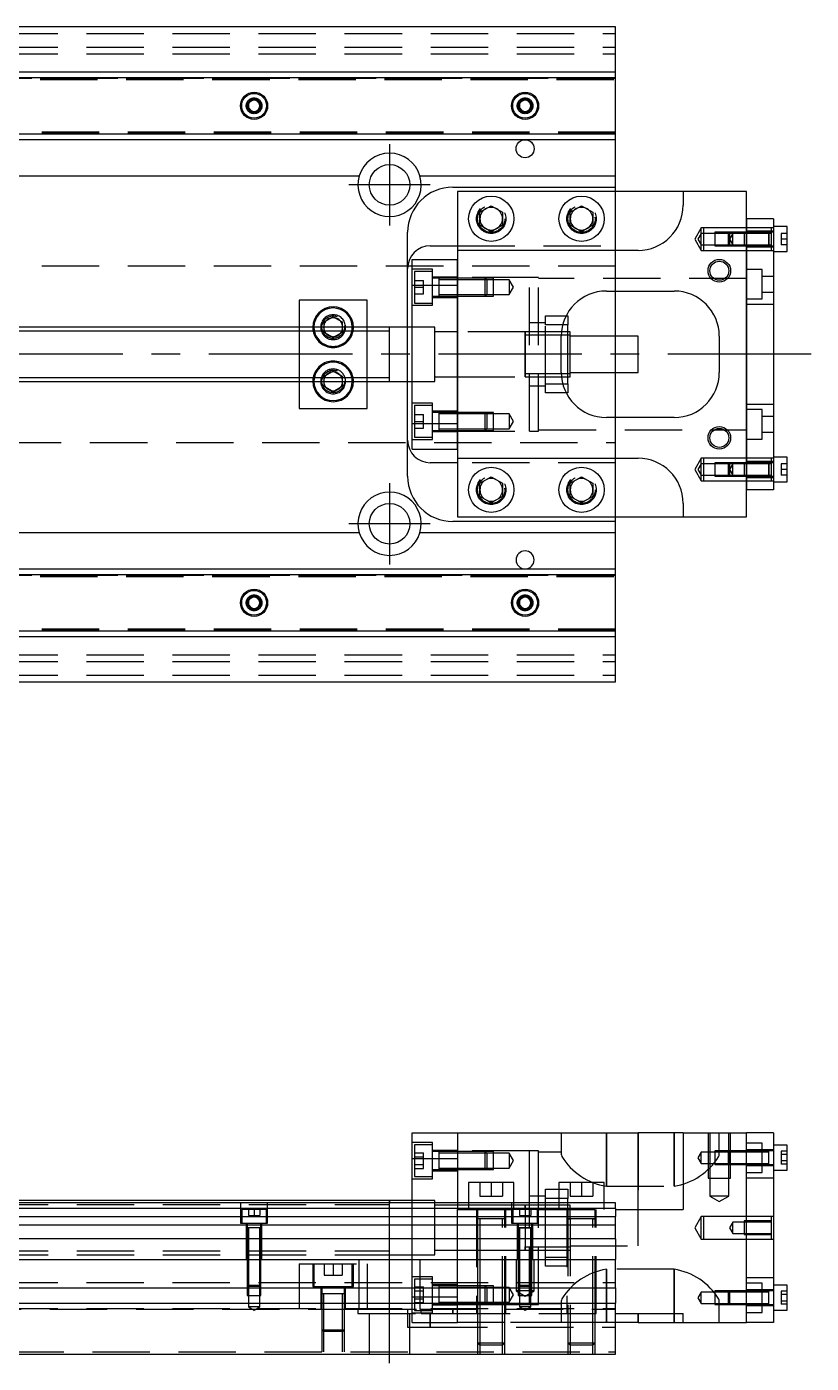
# Model space of a CAD drawing. Extents: x -10 to 656, y -262 to 77.
# Drawn here: x 329.7 to 503.4, y -223.3 to 72.5 of the extents above; entities that cross this region are included whole.
import ezdxf

# ---------------------------------------------------------------- set-up
doc = ezdxf.new("R2010")
doc.units = 0
doc.linetypes.add('CENTER', pattern=[50.8, 31.75, -6.35, 6.35, -6.35])
doc.linetypes.add('DASHED', pattern=[19.05, 12.7, -6.35])
doc.layers.get('0').update_dxf_attribs({"linetype": 'CONTINUOUS'})
doc.layers.add('CENTER', color=1, linetype='CENTER')

msp = doc.modelspace()

# ---------------------------------------------------------------- linework, layer by layer
at = {"color": 3, "linetype": 'DASHED'}
for p, q in [((0, 71), (460, 71)), ((0, 68), (460, 68)), ((0, 66.5), (460, 66.5)), ((275.5, 61.1), (460, 61.1)), ((275.5, 60.8), (460, 60.8)), ((280, 61.1147), (460, 61.1147)), ((381.477374, 55.25955), (381.5, 55)), ((441.477374, 55.25955), (441.5, 55)), ((460, 49.2), (275.5, 49.2)), ((460, 48.9), (275.5, 48.9)), ((460, 48.8853), (280, 48.8853)), ((460, 24), (460, 36)), ((429.5, 30), (429.520026, 30.346056)), ((455.477798, 30.364306), (455.5, 30)), ((479, 28), (477.556624, 25.5)), ((479, 26.75), (478.278312, 25.5)), ((479, 26.75), (479, 28)), ((479.5, 28), (479, 28)), ((479, 24.25), (479, 26.75)), ((482, 26.75), (479, 26.75)), ((479.5, 28), (479.5, 23)), ((489, 28), (479.5, 28)), ((482, 26.999994), (482, 24.000006)), ((485.25, 26.999994), (482, 26.999994)), ((485, 26.75), (482, 26.75)), ((485.25, 27), (485, 26.75)), ((485, 24.25), (485, 26.75)), ((489, 26.75), (485, 26.75)), ((485.25, 27), (485.25, 24)), ((489, 27), (485.25, 27)), ((489, 26.999994), (485.25, 26.999994)), ((486, 26.75), (485.278312, 25.5)), ((486, 24.25), (486, 26.75)), ((488.5, 26.999994), (488.5, 26.75)), ((488.5, 26.75), (488.5, 24.25)), ((494.5, 28), (489, 28)), ((495, 27.25), (489, 27.25)), ((494, 27), (489, 27)), ((494, 26.75), (489, 26.75)), ((494, 27), (493.995, 27)), ((494, 23.999994), (494, 27.000006)), ((494, 23.999994), (494, 27.000006)), ((494, 26.75), (494, 27.000006)), ((494, 26.875392), (494, 27)), ((494.005, 27), (494, 27)), ((495, 27), (494, 27)), ((494, 27), (494, 26.875392)), ((494, 24.124608), (494, 26.875392)), ((494, 26.875392), (494, 25.498804)), ((494, 24.25), (494, 26.75)), ((494.5, 26.75), (494, 26.75)), ((494.5, 28), (494.5, 27)), ((495, 28), (494.5, 28)), ((494.5, 27), (494.5, 24)), ((496.7, 26.75), (496.7, 25.5)), ((498, 26.75), (496.7, 26.75)), ((425, 24), (460, 24)), ((460, 23), (460, 24)), ((477.556624, 25.5), (479, 23)), ((478.278312, 25.5), (479, 24.25)), ((479, 23), (479, 24.25)), ((479, 24.25), (482, 24.25)), ((482, 24.25), (485, 24.25)), ((482, 24.000006), (485.25, 24.000006)), ((485, 24.25), (489, 24.25)), ((485, 24.25), (485.25, 24)), ((485.25, 24.000006), (489, 24.000006)), ((485.25, 24), (489, 24)), ((485.278312, 25.5), (486, 24.25)), ((488.5, 24.25), (488.5, 24.000006)), ((489, 24.25), (494, 24.25)), ((489, 24), (494, 24)), ((489, 23.75), (495, 23.75)), ((493.995, 24), (494, 24)), ((494, 25.498804), (494, 24.124608)), ((494, 23.999994), (494, 24.25)), ((494, 24.25), (494.5, 24.25)), ((494, 24), (494, 24.124608)), ((494, 24.124608), (494, 24)), ((494, 24), (494.005, 24)), ((494, 24), (495, 24)), ((494.5, 24), (494.5, 23)), ((496.7, 25.5), (496.7, 24.25)), ((498, 25.5), (496.7, 25.5)), ((498, 24.25), (496.7, 24.25)), ((425, 15.32971), (425, 21)), ((460, 14), (460, 23)), ((479, 23), (479.5, 23)), ((479.5, 23), (489, 23)), ((489, 23), (494.5, 23)), ((494.5, 23), (495, 23)), ((460, 19.5), (76.969694, 19.5)), ((419.5, 18.849242), (415, 18.849242)), ((415.5, 18.349242), (415.5, 11.349242)), ((419.5, 18.349242), (415.5, 18.349242)), ((419.5, 10.849242), (419.5, 18.849242)), ((492.5, 18.75), (489, 18.75)), ((492.5, 12.25), (492.5, 18.75)), ((415.5, 16.349242), (417.5, 16.349242)), ((415.5, 14.849242), (417.5, 14.849242)), ((417.5, 14.849242), (417.5, 16.349242)), ((417.5, 13.349242), (417.5, 14.849242)), ((425, 17.099242), (419.5, 17.099242)), ((420.9, 16.849242), (419.5, 16.849242)), ((420.9, 16.849242), (420.895, 16.849242)), ((420.9, 16.849248), (420.9, 12.849238)), ((420.9, 16.849248), (420.9, 12.849238)), ((420.9, 16.849242), (420.9, 16.63278)), ((420.905, 16.849242), (420.9, 16.849242)), ((425, 16.849242), (420.9, 16.849242)), ((420.9, 16.63278), (420.9, 13.065704)), ((425, 16.499242), (420.9, 16.499242)), ((441, 17), (425, 17)), ((431.15, 16.849242), (425, 16.849242)), ((431.150006, 16.849238), (425, 16.849238)), ((431.5, 16.499242), (425, 16.499242)), ((431.15, 12.849242), (431.15, 16.849242)), ((431.5, 16.499242), (431.15, 16.849242)), ((433, 16.849238), (431.150006, 16.849238)), ((431.5, 16.499242), (431.5, 13.199242)), ((433, 16.499242), (431.5, 16.499242)), ((433, 12.849248), (433, 16.849238)), ((436.5, 16.499242), (433, 16.499242)), ((436.5, 16.499242), (436.5, 13.199242)), ((437.452628, 14.849242), (436.5, 16.499242)), ((436.5, 13.199242), (437.452628, 14.849242)), ((441, -17), (441, 17)), ((443, 17), (441, 17)), ((443, -17), (443, 17)), ((489, 16.75), (443, 16.75)), ((495, 17.25), (492.5, 17.25)), ((415.5, 13.349242), (417.5, 13.349242)), ((419.5, 12.849242), (420.9, 12.849242)), ((419.5, 12.599242), (425, 12.599242)), ((420.895, 12.849242), (420.9, 12.849242)), ((420.9, 13.199242), (425, 13.199242)), ((420.9, 13.065704), (420.9, 12.849242)), ((420.9, 12.849242), (420.905, 12.849242)), ((420.9, 12.849242), (425, 12.849242)), ((425, 13.199242), (431.5, 13.199242)), ((425, 12.849248), (431.150006, 12.849248)), ((425, 12.849242), (431.15, 12.849242)), ((431.15, 12.849242), (431.5, 13.199242)), ((431.150006, 12.849248), (433, 12.849248)), ((431.5, 13.199242), (433, 13.199242)), ((433, 13.199242), (436.5, 13.199242)), ((489, 12.25), (492.5, 12.25)), ((492.5, 13.75), (495, 13.75)), ((415, 10.849242), (419.5, 10.849242)), ((415.5, 11.349242), (419.5, 11.349242)), ((495, 11), (489, 11)), ((390, 6), (390, 5.125)), ((395.5, 5.125), (395.5, 6)), ((399.5, 6), (399.5, 5.125)), ((399.983582, 6.286038), (400, 6)), ((405, 5.125), (405, 6)), ((414, -6), (414, 6)), ((420, 6), (415, 6)), ((420, 0), (420, 6)), ((444.5, 7), (441, 7)), ((444.5, 8.5), (449.069714, 8.5)), ((444.5, 6.5), (444.5, 8.5)), ((448.317542, 6.5), (444.5, 6.5)), ((444.5, -6.5), (444.5, 6.5)), ((390, 5.125), (390, -5.125)), ((395.5, 4.8453), (395.5, 5.125)), ((397.5, 3.690598), (395.5, 4.8453)), ((399.5, 4.8453), (397.5, 3.690598)), ((399.5, 5.125), (399.5, 4.8453)), ((405, -5.125), (405, 5.125)), ((425, 5), (420, 5)), ((440.005, 5), (425, 5)), ((444.5, 5), (439.995, 5)), ((440, -5.000006), (440, 5.000006)), ((440, 4.43509), (440, 5)), ((440, 5), (440, 4.435078)), ((440, 4.435078), (440, -4.435962)), ((444.5, 4.25), (440, 4.25)), ((448.050126, 5), (444.5, 5)), ((448.003126, 4.25), (444.5, 4.25)), ((449.5, 5), (448.050126, 5)), ((460, -4), (460, 4)), ((420, -6), (420, 0)), ((390, -5.125), (390, -6)), ((395, -6), (395.018502, -5.696412)), ((395.5, -4.8453), (397.5, -3.690598)), ((395.5, -5.125), (395.5, -4.8453)), ((395.5, -6), (395.5, -5.125)), ((397.5, -3.690598), (399.5, -4.8453)), ((399.5, -4.8453), (399.5, -5.125)), ((399.5, -5.125), (399.5, -6)), ((405, -6), (405, -5.125)), ((420, -5), (425, -5)), ((425, -5), (440.005, -5)), ((439.995, -5), (444.5, -5)), ((440, -4.25), (444.5, -4.25)), ((440, -4.998998), (440, -4.435962)), ((440, -4.435962), (440, -5)), ((440, -5), (440, -4.998998)), ((444.5, -4.25), (448.003126, -4.25)), ((444.5, -5), (448.050126, -5)), ((448.050126, -5), (449.5, -5)), ((415, -6), (420, -6)), ((441, -7), (444.5, -7)), ((444.5, -6.5), (448.317542, -6.5)), ((444.5, -8.5), (444.5, -6.5)), ((449.069714, -8.5), (444.5, -8.5)), ((419.5, -10.849242), (415, -10.849242)), ((415.5, -11.349242), (415.5, -18.349242)), ((419.5, -11.349242), (415.5, -11.349242)), ((419.5, -18.849242), (419.5, -10.849242)), ((489, -11), (495, -11)), ((415.5, -13.349242), (417.5, -13.349242)), ((417.5, -14.849242), (417.5, -13.349242)), ((425, -12.599242), (419.5, -12.599242)), ((420.9, -12.849242), (419.5, -12.849242)), ((420.9, -12.849242), (420.895, -12.849242)), ((420.9, -12.849238), (420.9, -16.849248)), ((420.9, -12.849242), (420.9, -13.065704)), ((425, -12.849242), (420.9, -12.849242)), ((420.905, -12.849242), (420.9, -12.849242)), ((420.9, -13.065704), (420.9, -16.63278)), ((425, -13.199242), (420.9, -13.199242)), ((431.15, -12.849242), (425, -12.849242)), ((431.150006, -12.849248), (425, -12.849248)), ((431.5, -13.199242), (425, -13.199242)), ((431.15, -16.849242), (431.15, -12.849242)), ((431.5, -13.199242), (431.15, -12.849242)), ((433, -12.849248), (431.150006, -12.849248)), ((431.5, -13.199242), (431.5, -16.499242)), ((433, -13.199242), (431.5, -13.199242)), ((433, -16.849238), (433, -12.849248)), ((436.5, -13.199242), (433, -13.199242)), ((436.5, -13.199242), (436.5, -16.499242)), ((437.452628, -14.849242), (436.5, -13.199242)), ((460, -23), (460, -14)), ((492.5, -12.25), (489, -12.25)), ((492.5, -18.75), (492.5, -12.25)), ((495, -13.75), (492.5, -13.75)), ((415.5, -14.849242), (417.5, -14.849242)), ((415.5, -16.349242), (417.5, -16.349242)), ((417.5, -16.349242), (417.5, -14.849242)), ((419.5, -16.849242), (420.9, -16.849242)), ((419.5, -17.099242), (425, -17.099242)), ((420.895, -16.849242), (420.9, -16.849242)), ((420.9, -16.499242), (425, -16.499242)), ((420.9, -16.63278), (420.9, -16.849242)), ((420.9, -16.849242), (425, -16.849242)), ((420.9, -16.849242), (420.905, -16.849242)), ((425, -21), (425, -15.32971)), ((425, -16.499242), (431.5, -16.499242)), ((425, -16.849238), (431.150006, -16.849238)), ((425, -16.849242), (431.15, -16.849242)), ((425, -17), (441, -17)), ((431.15, -16.849242), (431.5, -16.499242)), ((431.150006, -16.849238), (433, -16.849238)), ((431.5, -16.499242), (433, -16.499242)), ((433, -16.499242), (436.5, -16.499242)), ((436.5, -16.499242), (437.452628, -14.849242)), ((441, -17), (443, -17)), ((443, -16.75), (489, -16.75)), ((492.5, -17.25), (495, -17.25)), ((76.969694, -19.5), (460, -19.5)), ((415, -18.849242), (419.5, -18.849242)), ((415.5, -18.349242), (419.5, -18.349242)), ((489, -18.75), (492.5, -18.75)), ((460, -24), (460, -23)), ((479, -23), (477.556624, -25.5)), ((479, -24.25), (479, -23)), ((479.5, -23), (479, -23)), ((479.5, -23), (479.5, -28)), ((489, -23), (479.5, -23)), ((494.5, -23), (489, -23)), ((494.5, -23), (494.5, -24)), ((495, -23), (494.5, -23)), ((460, -24), (425, -24)), ((460, -36), (460, -24)), ((477.556624, -25.5), (479, -28)), ((479, -24.25), (478.278312, -25.5)), ((478.278312, -25.5), (479, -26.75)), ((479, -26.75), (479, -24.25)), ((482, -24.25), (479, -24.25)), ((485.25, -24.000002), (482, -24.000006)), ((482, -24.000006), (482, -26.999994)), ((485, -24.25), (482, -24.25)), ((485.25, -24), (485, -24.25)), ((485, -26.75), (485, -24.25)), ((489, -24.25), (485, -24.25)), ((485.25, -24), (485.25, -27)), ((489, -24), (485.25, -24)), ((489, -24.000006), (485.25, -24.000002)), ((486, -24.25), (485.278312, -25.5)), ((485.278312, -25.5), (486, -26.75)), ((486, -26.75), (486, -24.25)), ((488.5, -24.000006), (488.5, -24.25)), ((488.5, -24.25), (488.5, -26.75)), ((495, -23.75), (489, -23.75)), ((494, -24), (489, -24)), ((494, -24.25), (489, -24.25)), ((494, -24), (493.995, -24)), ((494, -27.000006), (494, -23.999994)), ((494, -26.99949), (494, -23.999994)), ((494, -24.124608), (494, -24)), ((495, -24), (494, -24)), ((494.005, -24), (494, -24)), ((494, -24), (494, -24.124608)), ((494, -26.875392), (494, -24.124608)), ((494, -24.124608), (494, -25.501196)), ((494.5, -24.25), (494, -24.25)), ((494, -25.501196), (494, -26.875392)), ((494.5, -24), (494.5, -27)), ((496.7, -24.25), (496.7, -25.5)), ((498, -24.25), (496.7, -24.25)), ((498, -25.5), (496.7, -25.5)), ((496.7, -25.5), (496.7, -26.75)), ((479, -28), (479, -26.75)), ((479, -26.75), (482, -26.75)), ((479, -28), (479.5, -28)), ((479.5, -28), (489, -28)), ((482, -26.75), (485, -26.75)), ((482, -26.999994), (485.25, -26.999998)), ((485, -26.75), (489, -26.75)), ((485, -26.75), (485.25, -27)), ((485.25, -26.999998), (489, -26.999994)), ((485.25, -27), (489, -27)), ((488.5, -26.75), (488.5, -26.999994)), ((489, -26.75), (494, -26.75)), ((489, -27), (494, -27)), ((489, -27.25), (495, -27.25)), ((489, -28), (494.5, -28)), ((493.995, -27), (494, -27)), ((494, -26.75), (494.5, -26.75)), ((494, -27), (494, -26.875392)), ((494, -26.875392), (494, -27)), ((494, -27.000006), (494, -26.99949)), ((494, -27), (495, -27)), ((494, -27), (494.005, -27)), ((494.5, -27), (494.5, -28)), ((494.5, -28), (495, -28)), ((498, -26.75), (496.7, -26.75)), ((435.477798, -29.635694), (435.5, -30)), ((449.5, -30), (449.520026, -29.653944)), ((275.5, -48.9), (460, -48.9)), ((275.5, -49.2), (460, -49.2)), ((280, -48.8853), (460, -48.8853)), ((381.477374, -54.74045), (381.5, -55)), ((441.477374, -54.74045), (441.5, -55)), ((460, -60.8), (275.5, -60.8)), ((460, -61.1), (275.5, -61.1)), ((460, -61.1147), (280, -61.1147)), ((0, -66.5), (460, -66.5)), ((0, -68), (460, -68)), ((0, -71), (460, -71)), ((419.5, -174.460758), (415, -174.460758)), ((419.5, -182.460758), (419.5, -174.460758)), ((448, -172.31), (448, -177.044622)), ((458, -184.114212), (458, -172.31)), ((458, -172.31), (458, -184.114212)), ((465, -172.31), (465, -189.31)), ((473, -172.31), (473, -184.114212)), ((473, -184.114212), (473, -172.31)), ((480.500006, -172.31), (480.500006, -182.31)), ((480.9, -172.31), (480.9, -182.31)), ((483, -177.044622), (483, -172.31)), ((485.1, -182.31), (485.1, -172.31)), ((485.499994, -182.31), (485.499994, -172.31)), ((415.5, -174.960758), (415.5, -178.460758)), ((419.5, -174.960758), (415.5, -174.960758)), ((415.5, -176.728706), (417.5, -176.728706)), ((417.5, -177.594732), (417.5, -176.728706)), ((425, -176.210758), (419.5, -176.210758)), ((420.9, -176.460758), (419.5, -176.460758)), ((420.9, -176.460758), (420.895, -176.460758)), ((420.9, -176.460752), (420.9, -177.045768)), ((420.9, -176.460758), (420.9, -176.677426)), ((425, -176.460758), (420.9, -176.460758)), ((420.905, -176.460758), (420.9, -176.460758)), ((420.9, -176.677426), (420.9, -177.045772)), ((425, -176.810758), (420.9, -176.810758)), ((420.9, -177.045768), (420.9, -178.320712)), ((420.9, -177.045772), (420.9, -178.460758)), ((441, -176.31), (425, -176.31)), ((431.15, -176.460758), (425, -176.460758)), ((431.15, -176.46076), (425, -176.460762)), ((431.5, -176.810758), (425, -176.810758)), ((431.15, -178.460758), (431.15, -176.460758)), ((431.5, -176.810758), (431.15, -176.460758)), ((433, -176.460762), (431.15, -176.46076)), ((431.5, -176.810758), (431.5, -178.460758)), ((433, -176.810758), (431.5, -176.810758)), ((433, -180.460752), (433, -176.460762)), ((436.5, -176.810758), (433, -176.810758)), ((436.5, -176.810758), (436.5, -180.110758)), ((437.452628, -178.460758), (436.5, -176.810758)), ((441, -187.81), (441, -176.31)), ((443, -176.31), (441, -176.31)), ((443, -187.81), (443, -176.31)), ((448, -176.56), (443, -176.56)), ((479, -176.56), (478.278312, -177.81)), ((479, -179.06), (479, -176.56)), ((482, -176.56), (479, -176.56)), ((485.25, -176.310002), (482, -176.310006)), ((482, -176.310006), (482, -179.309994)), ((485, -176.56), (482, -176.56)), ((485.25, -176.31), (485, -176.56)), ((485, -179.06), (485, -176.56)), ((489, -176.56), (485, -176.56)), ((485.25, -176.31), (485.25, -179.31)), ((489, -176.31), (485.25, -176.31)), ((489, -176.310006), (485.25, -176.310002)), ((492.5, -174.56), (489, -174.56)), ((495, -176.06), (489, -176.06)), ((494, -176.31), (489, -176.31)), ((494, -176.56), (489, -176.56)), ((492.5, -181.06), (492.5, -174.56)), ((494, -176.31), (493.995, -176.31)), ((494, -177.679962), (494, -176.309994)), ((494, -176.434678), (494, -176.31)), ((494.005, -176.31), (494, -176.31)), ((495, -176.31), (494, -176.31)), ((494, -177.679964), (494, -176.434678)), ((496.7, -176.366624), (496.7, -177.088312)), ((498, -176.366624), (496.7, -176.366624)), ((498, -177.088312), (496.7, -177.088312)), ((496.7, -177.088312), (496.7, -178.531688)), ((415.5, -177.594732), (417.5, -177.594732)), ((415.5, -178.460758), (415.5, -181.960758)), ((415.5, -179.326782), (417.5, -179.326782)), ((415.5, -180.192808), (417.5, -180.192808)), ((417.5, -179.326782), (417.5, -177.594732)), ((417.5, -180.192808), (417.5, -179.326782)), ((420.9, -178.320712), (420.9, -178.600804)), ((420.9, -178.460758), (420.9, -179.875816)), ((420.9, -178.600804), (420.9, -179.87582)), ((420.9, -179.875816), (420.9, -180.24405)), ((420.9, -179.87582), (420.9, -180.460762)), ((420.9, -180.110758), (425, -180.110758)), ((420.9, -180.24405), (420.9, -180.460758)), ((425, -180.110758), (431.5, -180.110758)), ((431.15, -180.460758), (431.15, -178.460758)), ((431.15, -180.460758), (431.5, -180.110758)), ((431.5, -178.460758), (431.5, -180.110758)), ((431.5, -180.110758), (433, -180.110758)), ((433, -180.110758), (436.5, -180.110758)), ((436.5, -180.110758), (437.452628, -178.460758)), ((478.278312, -177.81), (479, -179.06)), ((479, -179.06), (482, -179.06)), ((482, -179.06), (485, -179.06)), ((482, -179.309994), (485.25, -179.309998)), ((485, -179.06), (489, -179.06)), ((485, -179.06), (485.25, -179.31)), ((485.25, -179.309998), (489, -179.309994)), ((485.25, -179.31), (489, -179.31)), ((489, -179.06), (494, -179.06)), ((489, -179.31), (494, -179.31)), ((489, -179.56), (495, -179.56)), ((493.995, -179.31), (494, -179.31)), ((494, -177.813062), (494, -177.679962)), ((494, -177.813062), (494, -177.679964)), ((494, -179.310006), (494, -177.813062)), ((494, -178.010046), (494, -177.813062)), ((494, -179.18533), (494, -178.010046)), ((494, -179.31), (494, -179.18533)), ((494, -179.31), (494.005, -179.31)), ((494, -179.31), (495, -179.31)), ((498, -178.531688), (496.7, -178.531688)), ((496.7, -178.531688), (496.7, -179.253376)), ((498, -179.253376), (496.7, -179.253376)), ((415, -182.460758), (419.5, -182.460758)), ((415.5, -181.960758), (419.5, -181.960758)), ((419.5, -180.460758), (420.9, -180.460758)), ((419.5, -180.710758), (425, -180.710758)), ((420.895, -180.460758), (420.9, -180.460758)), ((420.9, -180.460758), (425, -180.460758)), ((420.9, -180.460758), (420.905, -180.460758)), ((425, -180.460752), (431.15, -180.460756)), ((425, -180.460758), (431.15, -180.460758)), ((430, -183.31), (430, -186.31)), ((431.15, -180.460756), (433, -180.460752)), ((432.5, -183.31), (432.5, -186.31)), ((435, -183.31), (435, -186.31)), ((450, -183.31), (450, -186.31)), ((452.5, -183.31), (452.5, -186.31)), ((455, -183.31), (455, -186.31)), ((480.500006, -182.31), (485.499994, -182.31)), ((480.9, -182.31), (480.9, -186.31)), ((485.1, -186.31), (485.1, -182.31)), ((489, -181.06), (492.5, -181.06)), ((495, -182.31), (489, -182.31)), ((430, -186.31), (432.5, -186.31)), ((432.5, -186.31), (435, -186.31)), ((444.5, -186.31), (441, -186.31)), ((444.5, -184.81), (447.5, -184.81)), ((444.5, -186.81), (444.5, -184.81)), ((447.5, -184.81), (449.5, -184.81)), ((449.5, -184.81), (449.5, -186.81)), ((450, -186.31), (452.5, -186.31)), ((452.5, -186.31), (455, -186.31)), ((458, -184.114212), (473, -184.114212)), ((483, -186.31), (480.9, -186.31)), ((480.9, -186.31), (483, -187.522436)), ((485.1, -186.31), (483, -186.31)), ((483, -187.522436), (485.1, -186.31)), ((55, -188.185), (410, -188.185)), ((377, -187.81), (377, -192.31)), ((382.75, -189.31), (377.25, -189.31)), ((377.25, -189.31), (377.25, -192.31)), ((378.75, -189.31), (378.75, -190.61)), ((380, -189.31), (380, -190.61)), ((381.25, -189.31), (381.25, -190.61)), ((382.75, -192.31), (382.75, -189.31)), ((383, -192.31), (383, -187.81)), ((410, -187.31), (410, -187.984782)), ((410, -193.109962), (410, -187.808756)), ((420, -187.31), (415, -187.31)), ((415, -200.31), (415, -187.81)), ((420, -187.81), (420, -187.31)), ((420, -193.31), (420, -187.81)), ((425, -188.31), (420, -188.31)), ((425, -187.81), (425, -189.31)), ((427.5, -188.31), (425, -188.31)), ((425, -189.31), (437.25, -189.31)), ((425, -200.31), (425, -189.31)), ((427.5, -187.81), (427.5, -189.31)), ((437.5, -188.31), (427.5, -188.31)), ((429.25, -189.31), (429.25, -212.31)), ((429.5, -189.31), (429.5, -191.31)), ((435.5, -191.31), (435.5, -189.31)), ((435.75, -212.31), (435.75, -189.31)), ((437, -187.81), (437, -192.31)), ((442.75, -189.31), (437.25, -189.31)), ((437.25, -189.31), (437.25, -192.31)), ((437.5, -189.31), (437.5, -187.81)), ((440.005, -188.31), (437.5, -188.31)), ((438.75, -189.31), (438.75, -190.61)), ((441, -188.31), (439.995, -188.31)), ((440, -188.31), (440, -188.874922)), ((440, -188.87491), (440, -188.31)), ((440, -189.06), (450, -189.06)), ((440, -189.31), (440, -190.61)), ((441, -189.31), (441, -187.81)), ((444.5, -188.31), (441, -188.31)), ((441, -192.31), (441, -189.31)), ((441.25, -189.31), (441.25, -190.61)), ((442.75, -189.31), (460, -189.31)), ((442.75, -192.31), (442.75, -189.31)), ((443, -192.31), (443, -187.81)), ((447.5, -186.81), (444.5, -186.81)), ((444.5, -187.81), (444.5, -186.81)), ((444.5, -189.31), (444.5, -187.81)), ((447.5, -188.31), (444.5, -188.31)), ((444.5, -199.81), (444.5, -189.31)), ((449.5, -186.81), (447.5, -186.81)), ((447.5, -187.81), (447.5, -189.31)), ((449.5, -188.31), (447.5, -188.31)), ((449.25, -189.31), (449.25, -212.31)), ((449.5, -187.81), (449.5, -186.81)), ((449.5, -189.31), (449.5, -187.81)), ((450, -188.31), (449.5, -188.31)), ((449.5, -189.31), (449.5, -191.31)), ((450, -189.31), (450, -188.31)), ((450, -191.31), (450, -189.31)), ((455.5, -191.31), (455.5, -189.31)), ((455.75, -212.31), (455.75, -189.31)), ((457.5, -189.31), (457.5, -187.81)), ((465, -197.31), (465, -189.31)), ((378.75, -190.61), (380, -190.61)), ((380, -190.61), (381.25, -190.61)), ((435.500006, -191.31), (429.499994, -191.31)), ((429.5, -191.305), (429.5, -191.31)), ((429.849602, -191.31), (429.5, -191.31)), ((429.5, -191.31), (429.5, -200.31)), ((429.5, -191.31), (429.5, -191.315)), ((435.15035, -191.31), (429.849602, -191.31)), ((430, -191.31), (430, -200.31)), ((435, -212.31), (435, -191.31)), ((435.5, -191.31), (435.15035, -191.31)), ((435.5, -191.31), (435.5, -191.305)), ((435.5, -212.31), (435.5, -191.31)), ((435.5, -191.315), (435.5, -191.31)), ((438.75, -190.61), (440, -190.61)), ((440, -190.61), (441.25, -190.61)), ((440, -190.70963), (440, -192.309882)), ((455.500006, -191.31), (449.499994, -191.31)), ((455.500006, -191.31), (449.499994, -191.31)), ((455.500006, -191.31), (449.499994, -191.31)), ((449.5, -191.305), (449.5, -191.31)), ((449.5, -191.31), (449.84965, -191.31)), ((449.849602, -191.31), (449.5, -191.31)), ((449.5, -191.31), (449.5, -191.315)), ((449.5, -191.31), (449.5, -212.31)), ((455.15035, -191.31), (449.849602, -191.31)), ((450, -191.31), (450, -212.31)), ((455, -212.31), (455, -191.31)), ((455.150204, -191.31), (455.5, -191.31)), ((455.5, -191.31), (455.15035, -191.31)), ((455.5, -191.31), (455.5, -191.305)), ((455.5, -191.315), (455.5, -191.31)), ((455.5, -212.31), (455.5, -191.31)), ((479, -190.81), (477.556624, -193.31)), ((479, -195.81), (479, -190.81)), ((479.5, -190.81), (479, -190.81)), ((479.5, -190.81), (479.5, -195.81)), ((489, -190.81), (479.5, -190.81)), ((486, -192.06), (485.278312, -193.31)), ((486, -194.56), (486, -192.06)), ((488.5, -192.06), (486, -192.06)), ((488.5, -191.810006), (488.5, -194.809994)), ((489, -191.810006), (488.5, -191.810006)), ((494.5, -192.06), (488.5, -192.06)), ((494.5, -190.81), (489, -190.81)), ((494.5, -191.810006), (489, -191.810006)), ((494.5, -190.81), (494.5, -195.81)), ((495, -190.81), (494.5, -190.81)), ((377, -192.31), (383, -192.31)), ((378.25, -192.31), (378.25, -200.31)), ((379.998804, -193.31), (378.499994, -193.31)), ((381.500006, -193.31), (378.499994, -193.31)), ((378.5, -192.31), (378.5, -193.31)), ((378.5, -193.305), (378.5, -193.31)), ((378.624678, -193.31), (378.5, -193.31)), ((378.5, -193.31), (378.5, -193.315)), ((378.5, -193.31), (378.5, -200.31)), ((379.998804, -193.31), (378.624678, -193.31)), ((378.75, -193.31), (378.75, -200.31)), ((381.500006, -193.31), (379.998804, -193.31)), ((381.37533, -193.31), (379.998804, -193.31)), ((381.25, -200.31), (381.25, -193.31)), ((381.5, -193.31), (381.37533, -193.31)), ((381.5, -193.31), (381.5, -192.31)), ((381.5, -193.31), (381.5, -193.305)), ((381.5, -193.315), (381.5, -193.31)), ((381.5, -200.31), (381.5, -193.31)), ((381.75, -200.31), (381.75, -192.31)), ((410, -199.309164), (410, -193.109962)), ((420, -199.31), (420, -193.31)), ((437, -192.31), (443, -192.31)), ((438.25, -192.31), (438.25, -200.31)), ((441.500006, -193.31), (438.499994, -193.31)), ((440, -193.31), (438.499994, -193.31)), ((441.500006, -193.31), (438.499994, -193.31)), ((438.5, -192.31), (438.5, -193.31)), ((438.5, -193.305), (438.5, -193.31)), ((438.5, -193.31), (438.62467, -193.31)), ((438.624678, -193.31), (438.5, -193.31)), ((438.5, -193.31), (438.5, -200.31)), ((438.5, -193.31), (438.5, -193.315)), ((438.62467, -193.31), (441.375392, -193.31)), ((439.998804, -193.31), (438.624678, -193.31)), ((438.75, -193.31), (438.75, -200.31)), ((441.37533, -193.31), (439.998804, -193.31)), ((440, -192.309882), (440, -193.109974)), ((440, -192.31), (440, -193.31)), ((440, -193.109974), (440, -193.31)), ((441.500006, -193.31), (440, -193.31)), ((440, -193.31), (440, -197.56)), ((440, -193.31), (440, -197.745962)), ((441, -193.31), (441, -192.31)), ((441, -210.31), (441, -193.31)), ((441.25, -200.31), (441.25, -193.31)), ((441.5, -193.31), (441.37533, -193.31)), ((441.375392, -193.31), (441.5, -193.31)), ((441.5, -193.31), (441.5, -192.31)), ((441.5, -193.31), (441.5, -193.305)), ((441.5, -200.31), (441.5, -193.31)), ((441.5, -193.315), (441.5, -193.31)), ((441.75, -200.31), (441.75, -192.31)), ((443, -193.31), (443, -192.31)), ((443, -210.31), (443, -193.31)), ((477.556624, -193.31), (479, -195.81)), ((485.278312, -193.31), (486, -194.56)), ((486, -194.56), (488.5, -194.56)), ((488.5, -194.56), (494.5, -194.56)), ((488.5, -194.809994), (489, -194.809994)), ((489, -194.809994), (494.5, -194.809994)), ((440, -198.310006), (440, -197.56)), ((440, -197.56), (450, -197.56)), ((440, -198.31), (440, -197.745962)), ((440, -197.745962), (440, -198.31)), ((450, -197.31), (465, -197.31)), ((479, -195.81), (479.5, -195.81)), ((479.5, -195.81), (489, -195.81)), ((489, -195.81), (494.5, -195.81)), ((494.5, -195.81), (495, -195.81)), ((55, -198.435), (410, -198.435)), ((55, -199.31), (410, -199.31)), ((378.5, -200.31), (378.5, -206.06)), ((378.500006, -200.31), (378.500002, -206.06)), ((378.75, -200.31), (378.75, -206.31)), ((381.25, -206.31), (381.25, -200.31)), ((381.499998, -206.06), (381.499994, -200.31)), ((381.5, -206.06), (381.5, -200.31)), ((403.291796, -211.31), (403.291796, -200.31)), ((409.995, -199.31), (410, -199.31)), ((410, -199.31), (410, -199.309164)), ((410, -199.31), (410.005, -199.31)), ((410, -199.31), (415, -199.31)), ((415, -199.31), (420, -199.31)), ((415, -206.61), (415, -200.31)), ((416.708204, -200.31), (416.708204, -211.31)), ((420, -198.31), (425, -198.31)), ((425, -198.31), (429.5, -198.31)), ((425, -206.61), (425, -200.31)), ((429.5, -198.31), (430, -198.31)), ((429.5, -200.31), (429.5, -206.61)), ((430, -198.31), (440.005, -198.31)), ((430, -200.31), (430, -206.61)), ((438, -200.31), (438, -207.31)), ((438.5, -200.31), (438.5, -206.06)), ((438.500006, -200.31), (438.500006, -206.060006)), ((438.75, -200.31), (438.75, -206.31)), ((439.995, -198.31), (449.5, -198.31)), ((440.005, -198.31), (449.5, -198.31)), ((441.25, -206.31), (441.25, -200.31)), ((441.499994, -206.060006), (441.499994, -200.31)), ((441.5, -206.06), (441.5, -200.31)), ((442, -207.31), (442, -200.31)), ((444.5, -199.81), (449.5, -199.81)), ((444.5, -201.81), (444.5, -199.81)), ((449.5, -198.31), (450, -198.31)), ((390, -201.31), (390, -206.61)), ((390, -201.31), (405, -201.31)), ((393, -201.31), (393, -206.31)), ((393.25, -201.31), (393.25, -206.31)), ((395.5, -201.31), (395.5, -203.81)), ((395.5, -203.81), (397.5, -203.81)), ((397.5, -201.31), (397.5, -203.81)), ((397.5, -203.81), (399.5, -203.81)), ((399.5, -201.31), (399.5, -203.81)), ((401.75, -206.31), (401.75, -201.31)), ((402, -206.31), (402, -201.31)), ((405, -201.31), (405, -206.61)), ((449.5, -201.81), (444.5, -201.81)), ((473, -202.505788), (458, -202.505788)), ((458, -214.31), (458, -202.505788)), ((458, -202.505788), (458, -212.31)), ((473, -202.505788), (473, -214.31)), ((473, -212.31), (473, -202.505788)), ((0, -205.46), (460, -205.46)), ((378.5, -206.06), (381.5, -206.06)), ((378.5, -206.06), (378.75, -206.31)), ((378.500002, -206.06), (378.500006, -206.61)), ((378.500006, -206.61), (378.500006, -208.31)), ((381.25, -206.31), (378.75, -206.31)), ((378.75, -206.31), (378.75, -208.31)), ((381.25, -206.31), (381.5, -206.06)), ((381.25, -208.31), (381.25, -206.31)), ((381.499994, -206.61), (381.499998, -206.06)), ((381.499994, -208.31), (381.499994, -206.61)), ((390, -206.61), (390, -210.01)), ((393, -206.31), (402, -206.31)), ((394.75, -206.31), (394.75, -211.31)), ((395, -206.31), (395, -206.61)), ((395, -206.61), (395, -207.91)), ((400, -206.61), (400, -206.31)), ((400, -207.91), (400, -206.61)), ((400.25, -211.31), (400.25, -206.31)), ((405, -206.61), (405, -210.01)), ((419.5, -204.159242), (415, -204.159242)), ((415, -208.63971), (415, -206.61)), ((415.5, -204.659242), (415.5, -206.61)), ((419.5, -204.659242), (415.5, -204.659242)), ((415.5, -206.427192), (417.5, -206.427192)), ((415.5, -206.61), (415.5, -208.159242)), ((417.5, -207.293218), (417.5, -206.427192)), ((419.5, -212.159242), (419.5, -204.159242)), ((425, -205.909242), (419.5, -205.909242)), ((420.9, -206.159242), (419.5, -206.159242)), ((420.9, -206.159242), (420.895, -206.159242)), ((420.9, -206.159238), (420.9, -210.159248)), ((420.9, -206.159238), (420.9, -206.509242)), ((420.9, -206.159238), (420.9, -210.159248)), ((420.9, -206.159242), (420.9, -206.37591)), ((425, -206.159242), (420.9, -206.159242)), ((420.905, -206.159242), (420.9, -206.159242)), ((420.9, -206.37591), (420.9, -206.609676)), ((420.9, -206.509242), (420.9, -206.61)), ((425, -206.509242), (420.9, -206.509242)), ((420.9, -206.609676), (420.9, -208.159242)), ((420.9, -206.61), (420.9, -208.026198)), ((429.5, -206.159242), (425, -206.159242)), ((429.5, -206.159248), (425, -206.159248)), ((429.5, -206.509242), (425, -206.509242)), ((425, -210.01), (425, -206.61)), ((430, -206.159242), (429.5, -206.159242)), ((430, -206.159248), (429.5, -206.159248)), ((430, -206.509242), (429.5, -206.509242)), ((429.5, -206.61), (429.5, -210.01)), ((431.15, -206.159242), (430, -206.159242)), ((431.15, -206.159244), (430, -206.159248)), ((431.5, -206.509242), (430, -206.509242)), ((430, -206.61), (430, -210.01)), ((431.15, -206.61), (431.15, -206.159242)), ((431.5, -206.509242), (431.15, -206.159242)), ((433, -206.159248), (431.15, -206.159244)), ((431.15, -208.159242), (431.15, -206.61)), ((431.5, -206.509242), (431.5, -206.61)), ((433, -206.509242), (431.5, -206.509242)), ((431.5, -206.61), (431.5, -208.159242)), ((433, -206.61), (433, -206.159248)), ((436.5, -206.509242), (433, -206.509242)), ((433, -210.01), (433, -206.61)), ((436.5, -206.509242), (436.5, -209.809242)), ((437.452628, -208.159242), (436.5, -206.509242)), ((438.5, -206.06), (441.5, -206.06)), ((438.5, -206.06), (438.75, -206.31)), ((438.500006, -206.060006), (438.500006, -206.61)), ((438.500006, -206.61), (438.500006, -208.31)), ((441.25, -206.31), (438.75, -206.31)), ((438.75, -206.31), (438.75, -208.31)), ((441.25, -206.31), (441.5, -206.06)), ((441.25, -208.31), (441.25, -206.31)), ((441.499994, -206.61), (441.499994, -206.060006)), ((441.499994, -208.31), (441.499994, -206.61)), ((489, -204.31), (495, -204.31)), ((492.5, -205.56), (489, -205.56)), ((495, -207.06), (489, -207.06)), ((492.5, -212.06), (492.5, -205.56)), ((378.500006, -208.31), (381.499994, -208.31)), ((378.75, -208.31), (378.75, -210.81)), ((381.25, -210.81), (381.25, -208.31)), ((390, -210.01), (390, -211.31)), ((400.000006, -207.91), (394.999994, -207.91)), ((400.000006, -207.91), (394.999994, -207.91)), ((395, -207.905), (395, -207.91)), ((395.257468, -207.91), (395, -207.91)), ((395, -207.91), (395, -210.01)), ((395, -207.91), (395, -207.915)), ((395, -210.01), (395, -211.31)), ((399.742552, -207.91), (395.257468, -207.91)), ((395.4, -207.91), (395.4, -210.01)), ((395.4, -210.01), (395.4, -211.31)), ((399.6, -210.01), (399.6, -207.91)), ((399.6, -211.31), (399.6, -210.01)), ((400, -207.91), (399.742552, -207.91)), ((400, -207.91), (400, -207.905)), ((400, -210.01), (400, -207.91)), ((400, -207.915), (400, -207.91)), ((400, -211.31), (400, -210.01)), ((405, -210.01), (405, -211.31)), ((415, -210.01), (415, -208.63971)), ((415, -208.63971), (425, -208.63971)), ((415, -211.31), (415, -210.01)), ((415.5, -207.293218), (417.5, -207.293218)), ((415.5, -208.159242), (415.5, -210.01)), ((415.5, -209.025268), (417.5, -209.025268)), ((415.5, -209.891294), (417.5, -209.891294)), ((415.5, -210.01), (415.5, -211.31)), ((417.5, -209.025268), (417.5, -207.293218)), ((417.5, -209.891294), (417.5, -209.025268)), ((420.9, -208.026198), (420.9, -208.292286)), ((420.9, -208.159242), (420.9, -210.159248)), ((420.9, -208.159242), (420.9, -210.159248)), ((420.9, -208.159242), (420.9, -209.942534)), ((420.9, -208.292286), (420.9, -209.809242)), ((420.9, -209.809242), (425, -209.809242)), ((420.9, -209.942534), (420.9, -210.010154)), ((420.9, -209.942534), (420.9, -210.010154)), ((420.9, -210.159242), (420.9, -209.942574)), ((420.9, -210.159242), (420.9, -209.942574)), ((420.9, -210.010154), (420.9, -210.159242)), ((420.9, -210.010154), (420.9, -210.159242)), ((425, -209.809242), (429.5, -209.809242)), ((425, -212.31), (425, -210.01)), ((429.5, -209.809242), (430, -209.809242)), ((429.5, -210.01), (429.5, -212.31)), ((430, -209.809242), (431.5, -209.809242)), ((430, -210.01), (430, -212.31)), ((431.15, -210.01), (431.15, -208.159242)), ((431.15, -210.159242), (431.15, -210.01)), ((431.15, -210.159242), (431.299242, -210.01)), ((431.299242, -210.01), (431.5, -209.809242)), ((431.5, -208.159242), (431.5, -209.809242)), ((431.5, -209.809242), (433, -209.809242)), ((433, -209.809242), (436.5, -209.809242)), ((433, -210.159238), (433, -210.01)), ((436.5, -209.809242), (437.452628, -208.159242)), ((442, -207.31), (438, -207.31)), ((438, -207.31), (440, -208.4647)), ((438.500006, -208.31), (441.499994, -208.31)), ((438.75, -208.31), (438.75, -210.81)), ((440, -208.4647), (442, -207.31)), ((441.25, -210.81), (441.25, -208.31)), ((448, -209.575378), (448, -214.31)), ((479, -207.56), (478.278312, -208.81)), ((478.278312, -208.81), (479, -210.06)), ((479, -210.06), (479, -207.56)), ((482, -207.56), (479, -207.56)), ((482, -207.310006), (482, -210.309994)), ((485.25, -207.310006), (482, -207.310006)), ((485, -207.56), (482, -207.56)), ((483, -214.31), (483, -209.575378)), ((485.25, -207.31), (485, -207.56)), ((485, -210.06), (485, -207.56)), ((489, -207.56), (485, -207.56)), ((485.25, -207.31), (485.25, -210.31)), ((489, -207.31), (485.25, -207.31)), ((489, -207.310006), (485.25, -207.310006)), ((494, -207.31), (489, -207.31)), ((494, -207.56), (489, -207.56)), ((494, -207.31), (493.995, -207.31)), ((494, -208.679962), (494, -207.309994)), ((494, -207.434678), (494, -207.31)), ((495, -207.31), (494, -207.31)), ((494.005, -207.31), (494, -207.31)), ((494, -208.679964), (494, -207.434678)), ((494, -208.813062), (494, -208.679962)), ((494, -208.813062), (494, -208.679964)), ((494, -210.310006), (494, -208.813062)), ((494, -209.010046), (494, -208.813062)), ((494, -210.18533), (494, -209.010046)), ((496.7, -207.366624), (496.7, -208.088312)), ((498, -207.366624), (496.7, -207.366624)), ((496.7, -208.088312), (496.7, -209.531688)), ((498, -208.088312), (496.7, -208.088312)), ((498, -209.531688), (496.7, -209.531688)), ((496.7, -209.531688), (496.7, -210.253376)), ((0, -211.16), (460, -211.16)), ((296.708204, -211.31), (403.291796, -211.31)), ((381.25, -210.81), (378.75, -210.81)), ((378.75, -210.81), (380, -211.531688)), ((380, -211.531688), (381.25, -210.81)), ((395, -211.31), (395, -215.91)), ((395.000006, -211.31), (395.000002, -215.91)), ((395.4, -211.31), (395.4, -216.31)), ((399.6, -216.31), (399.6, -211.31)), ((399.999998, -215.91), (399.999994, -211.31)), ((400, -215.91), (400, -211.31)), ((403, -211.31), (403, -212.31)), ((403, -212.31), (417, -212.31)), ((403.291796, -211.31), (416.708204, -211.31)), ((405.5, -212.31), (405.5, -221.31)), ((414, -211.31), (414, -212.31)), ((414, -212.31), (414, -215.31)), ((414.5, -221.31), (414.5, -212.31)), ((415, -214.31), (415, -211.31)), ((415, -212.159242), (419.5, -212.159242)), ((415.5, -211.31), (415.5, -211.659242)), ((415.5, -211.659242), (419.5, -211.659242)), ((416.708204, -211.31), (460, -211.31)), ((417, -212.31), (417, -211.31)), ((417, -212.31), (424, -212.31)), ((419, -215.31), (419, -212.31)), ((419, -212.31), (419, -214.31)), ((419.5, -210.159242), (420.905, -210.159242)), ((419.5, -210.409242), (425, -210.409242)), ((420.895, -210.159242), (425, -210.159242)), ((424, -212.31), (424, -211.31)), ((424, -211.31), (424, -212.31)), ((424, -212.31), (460, -212.31)), ((425, -210.159238), (429.5, -210.159238)), ((425, -210.159242), (429.5, -210.159242)), ((425, -210.31), (429.5, -210.31)), ((425, -214.31), (425, -212.31)), ((429.5, -210.159238), (430, -210.159238)), ((429.5, -210.159242), (430, -210.159242)), ((429.5, -210.31), (430, -210.31)), ((429.5, -212.31), (429.5, -218.81)), ((429.500006, -212.31), (429.500002, -218.81)), ((430, -210.159238), (431.15, -210.15924)), ((430, -210.159242), (431.15, -210.159242)), ((430, -210.31), (441, -210.31)), ((430, -212.31), (430, -219.31)), ((431.15, -210.15924), (433, -210.159238)), ((435, -219.31), (435, -212.31)), ((435.499998, -218.81), (435.499994, -212.31)), ((435.5, -218.81), (435.5, -212.31)), ((441.25, -210.81), (438.75, -210.81)), ((438.75, -210.81), (440, -211.531688)), ((440, -211.531688), (441.25, -210.81)), ((441, -210.31), (443, -210.31)), ((443, -210.06), (448, -210.06)), ((449.5, -212.31), (449.5, -218.81)), ((449.500006, -212.31), (449.500002, -218.81)), ((450, -212.31), (450, -219.31)), ((455, -219.31), (455, -212.31)), ((455.499998, -218.81), (455.499994, -212.31)), ((455.5, -218.81), (455.5, -212.31)), ((458, -212.31), (458, -214.31)), ((465, -212.31), (465, -214.31)), ((473, -214.31), (473, -212.31)), ((479, -210.06), (482, -210.06)), ((482, -210.06), (485, -210.06)), ((482, -210.309994), (485.25, -210.309994)), ((485, -210.06), (489, -210.06)), ((485, -210.06), (485.25, -210.31)), ((485.25, -210.309994), (489, -210.309994)), ((485.25, -210.31), (489, -210.31)), ((489, -210.06), (494, -210.06)), ((489, -210.31), (494, -210.31)), ((489, -210.56), (495, -210.56)), ((489, -212.06), (492.5, -212.06)), ((493.995, -210.31), (494, -210.31)), ((494, -210.31), (494, -210.18533)), ((494, -210.31), (495, -210.31)), ((494, -210.31), (494.005, -210.31)), ((498, -210.253376), (496.7, -210.253376)), ((395, -215.91), (400, -215.91)), ((395, -215.91), (395.4, -216.31)), ((395.000002, -215.91), (395.000006, -220.81)), ((399.6, -216.31), (400, -215.91)), ((399.999994, -220.81), (399.999998, -215.91)), ((414, -215.31), (419, -215.31)), ((415, -214.31), (425, -214.31)), ((419, -214.31), (419, -215.31)), ((419, -215.31), (460, -215.31)), ((429.5, -214.31), (425, -214.31)), ((430, -214.31), (429.5, -214.31)), ((435, -214.31), (430, -214.31)), ((435.5, -214.31), (435, -214.31)), ((449.5, -214.31), (435.5, -214.31)), ((450, -214.31), (449.5, -214.31)), ((455, -214.31), (450, -214.31)), ((455.5, -214.31), (455, -214.31)), ((460, -214.31), (455.5, -214.31)), ((399.6, -216.31), (395.4, -216.31)), ((395.4, -216.31), (395.4, -220.81)), ((399.6, -220.81), (399.6, -216.31)), ((429.5, -218.81), (435.5, -218.81)), ((429.5, -218.81), (430, -219.31)), ((429.500002, -218.81), (429.500006, -221.31)), ((435, -219.31), (435.5, -218.81)), ((435.499994, -221.31), (435.499998, -218.81)), ((449.5, -218.81), (455.5, -218.81)), ((449.5, -218.81), (450, -219.31)), ((449.500002, -218.81), (449.500006, -221.31)), ((455, -219.31), (455.5, -218.81)), ((455.499994, -221.31), (455.499998, -218.81)), ((77.499994, -220.81), (460, -220.81)), ((435, -219.31), (430, -219.31)), ((430, -219.31), (430, -221.31)), ((435, -221.31), (435, -219.31)), ((455, -219.31), (450, -219.31)), ((450, -219.31), (450, -221.31)), ((455, -221.31), (455, -219.31))]:
    msp.add_line(p, q, dxfattribs=at)
at = {"color": 7, "linetype": 'CONTINUOUS'}
for p, q in [((460, 72.5), (280, 72.5)), ((460, 62.5), (460, 72.5)), ((280, 62.5), (460, 62.5)), ((460, 61.247728), (460, 62.5)), ((280, 61.247728), (460, 61.247728)), ((460, 48.752272), (460, 61.247728)), ((378.75, 55.721688), (380, 56.443376)), ((380, 56.443376), (381.25, 55.721688)), ((438.75, 55.721688), (440, 56.443376)), ((440, 56.443376), (441.25, 55.721688)), ((378.75, 54.278312), (378.75, 55.721688)), ((380, 53.556624), (378.75, 54.278312)), ((381.25, 54.278312), (380, 53.556624)), ((381.25, 55.721688), (381.25, 54.278312)), ((438.75, 54.278312), (438.75, 55.721688)), ((440, 53.556624), (438.75, 54.278312)), ((441.25, 54.278312), (440, 53.556624)), ((441.25, 55.721688), (441.25, 54.278312)), ((460, 48.752272), (280, 48.752272)), ((460, 47.5), (280, 47.5)), ((460, 47.5), (460, 48.752272)), ((460, 39.5), (460, 47.5)), ((296.708204, 39.5), (403.291796, 39.5)), ((416.708204, 39.5), (460, 39.5)), ((460, 37), (460, 39.5)), ((424, 37), (460, 37)), ((425, 36), (425, 23)), ((475, 36), (425, 36)), ((460, 36), (460, 37)), ((475, 36), (475, 33)), ((489, 36), (475, 36)), ((489, 30), (489, 36)), ((430, 31.443376), (432.5, 32.886752)), ((432.5, 32.886752), (435, 31.443376)), ((450, 31.443376), (452.5, 32.886752)), ((452.5, 32.886752), (455, 31.443376)), ((430, 28.556624), (430, 31.443376)), ((435, 31.443376), (435, 28.556624)), ((450, 28.556624), (450, 31.443376)), ((455, 31.443376), (455, 28.556624)), ((495, 30), (489, 30)), ((489, 30), (489, -30)), ((489, -30), (489, 30)), ((495, 30), (495, -30)), ((414, 6), (414, 27)), ((432.5, 27.113248), (430, 28.556624)), ((435, 28.556624), (432.5, 27.113248)), ((452.5, 27.113248), (450, 28.556624)), ((455, 28.556624), (452.5, 27.113248)), ((498, 28.25), (495, 28.25)), ((498, 22.75), (498, 28.25)), ((419, 24), (425, 24)), ((415, 21), (425, 21)), ((415, 15.32971), (415, 21)), ((425, 23), (425, 15.32971)), ((465, 23), (425, 23)), ((495, 22.75), (498, 22.75)), ((415, 15.32971), (425, 15.32971)), ((415, -15.32971), (415, 15.32971)), ((425, -15.32971), (425, 15.32971)), ((425, 15.32971), (425, -15.32971)), ((405, 12), (390, 12)), ((390, 12), (390, 6)), ((405, 6), (405, 12)), ((458, 14), (473, 14)), ((460, 4), (460, 14)), ((410, 6), (280, 6)), ((395.5, 7.1547), (397.5, 8.309402)), ((395.5, 6), (395.5, 7.1547)), ((397.5, 8.309402), (399.5, 7.1547)), ((399.5, 7.1547), (399.5, 6)), ((410, 6), (409.995, 6)), ((410, -6.000006), (410, 6.000006)), ((410, 5.125), (410, 6.000006)), ((410, -5.999164), (410, 6)), ((415, 6), (410, 6)), ((410.005, 6), (410, 6)), ((449.5, 6.5), (448.317542, 6.5)), ((449.069714, 8.5), (449.5, 8.5)), ((449.5, 8.5), (449.5, 6.5)), ((449.5, -6.5), (449.5, 6.5)), ((410, -5.125), (410, 5.125)), ((448, -4), (448, 4)), ((449.5, 4.25), (448.003126, 4.25)), ((450, 5), (449.5, 5)), ((450, 4.25), (449.5, 4.25)), ((450, 0), (450, 5)), ((465, 4), (450, 4)), ((465, 0), (465, 4)), ((483, 4), (483, -4)), ((450, -5), (450, 0)), ((465, -4), (465, 0)), ((410, -6.000006), (410, -5.125)), ((448.003126, -4.25), (449.5, -4.25)), ((449.5, -4.25), (450, -4.25)), ((449.5, -5), (450, -5)), ((450, -4), (465, -4)), ((460, -14), (460, -4)), ((280, -6), (410, -6)), ((390, -6), (390, -12)), ((395.5, -7.1547), (395.5, -6)), ((397.5, -8.309402), (395.5, -7.1547)), ((399.5, -7.1547), (397.5, -8.309402)), ((399.5, -6), (399.5, -7.1547)), ((405, -12), (405, -6)), ((409.995, -6), (410, -6)), ((410, -6), (410, -5.999164)), ((410, -6), (415, -6)), ((410, -6), (410.005, -6)), ((414, -27), (414, -6)), ((448.317542, -6.5), (449.5, -6.5)), ((449.5, -8.5), (449.069714, -8.5)), ((449.5, -6.5), (449.5, -8.5)), ((390, -12), (405, -12)), ((473, -14), (458, -14)), ((415, -21), (415, -15.32971)), ((415, -15.32971), (425, -15.32971)), ((425, -15.32971), (425, -23)), ((415, -21), (425, -21)), ((425, -23), (465, -23)), ((425, -23), (425, -36)), ((498, -22.75), (495, -22.75)), ((498, -28.25), (498, -22.75)), ((425, -24), (419, -24)), ((430, -28.556624), (432.5, -27.113248)), ((430, -31.443376), (430, -28.556624)), ((432.5, -27.113248), (435, -28.556624)), ((435, -28.556624), (435, -31.443376)), ((450, -28.556624), (452.5, -27.113248)), ((450, -31.443376), (450, -28.556624)), ((452.5, -27.113248), (455, -28.556624)), ((455, -28.556624), (455, -31.443376)), ((495, -28.25), (498, -28.25)), ((432.5, -32.886752), (430, -31.443376)), ((435, -31.443376), (432.5, -32.886752)), ((452.5, -32.886752), (450, -31.443376)), ((455, -31.443376), (452.5, -32.886752)), ((495, -30), (489, -30)), ((489, -36), (489, -30)), ((475, -33), (475, -36)), ((460, -37), (424, -37)), ((425, -36), (475, -36)), ((460, -37), (460, -36)), ((460, -39.5), (460, -37)), ((475, -36), (489, -36)), ((403.291796, -39.5), (296.708204, -39.5)), ((460, -39.5), (416.708204, -39.5)), ((460, -47.5), (460, -39.5)), ((280, -47.5), (460, -47.5)), ((280, -48.752272), (460, -48.752272)), ((460, -48.752272), (460, -47.5)), ((460, -61.247728), (460, -48.752272)), ((378.75, -54.278312), (380, -53.556624)), ((378.75, -55.721688), (378.75, -54.278312)), ((380, -56.443376), (378.75, -55.721688)), ((380, -53.556624), (381.25, -54.278312)), ((381.25, -55.721688), (380, -56.443376)), ((381.25, -54.278312), (381.25, -55.721688)), ((438.75, -54.278312), (440, -53.556624)), ((438.75, -55.721688), (438.75, -54.278312)), ((440, -56.443376), (438.75, -55.721688)), ((440, -53.556624), (441.25, -54.278312)), ((441.25, -55.721688), (440, -56.443376)), ((441.25, -54.278312), (441.25, -55.721688)), ((460, -61.247728), (280, -61.247728)), ((460, -62.5), (460, -61.247728)), ((460, -62.5), (280, -62.5)), ((460, -72.5), (460, -62.5)), ((280, -72.5), (460, -72.5)), ((415, -177.98029), (415, -172.31)), ((415, -172.31), (425, -172.31)), ((425, -172.31), (465, -172.31)), ((425, -172.31), (425, -187.81)), ((465, -189.31), (465, -172.31)), ((475, -172.31), (465, -172.31)), ((475, -172.31), (489, -172.31)), ((475, -172.31), (475, -189.31)), ((495, -172.31), (489, -172.31)), ((489, -214.31), (489, -172.31)), ((495, -172.31), (495, -214.31)), ((498, -175.06), (495, -175.06)), ((498, -180.56), (498, -175.06)), ((415, -177.98029), (425, -177.98029)), ((415, -187.81), (415, -177.98029)), ((437.5, -183.31), (427.5, -183.31)), ((427.5, -183.31), (427.5, -187.81)), ((437.5, -187.81), (437.5, -183.31)), ((457.5, -183.31), (447.5, -183.31)), ((447.5, -183.31), (447.5, -187.81)), ((457.5, -187.81), (457.5, -183.31)), ((495, -180.56), (498, -180.56)), ((410.005, -187.31), (275.5, -187.31)), ((460, -187.81), (275.5, -187.81)), ((460, -189.062272), (275.5, -189.062272)), ((415, -187.31), (409.995, -187.31)), ((410, -193.31), (410, -187.309994)), ((410, -199.310006), (410, -187.309994)), ((410, -187.808756), (410, -187.31)), ((410, -198.435), (410, -188.185)), ((460, -189.062272), (460, -187.81)), ((460, -189.062272), (460, -190.83668)), ((460, -189.31), (475, -189.31)), ((275.5, -190.83668), (460, -190.83668)), ((460, -192.733076), (460, -190.83668)), ((460, -192.733076), (275.5, -192.733076)), ((460, -195.787372), (460, -192.733076)), ((460, -195.787372), (275.5, -195.787372)), ((460, -195.787372), (460, -200.31)), ((0, -200.31), (460, -200.31)), ((410, -199.310006), (410, -198.435)), ((460, -206.61), (460, -200.31)), ((0, -206.61), (460, -206.61)), ((460, -206.61), (460, -210.01)), ((498, -206.06), (495, -206.06)), ((498, -211.56), (498, -206.06)), ((0, -210.01), (460, -210.01)), ((460, -221.31), (460, -210.01)), ((460, -212.31), (475, -212.31)), ((465, -214.31), (465, -212.31)), ((475, -214.31), (475, -212.31)), ((495, -211.56), (498, -211.56)), ((465, -214.31), (460, -214.31)), ((465, -214.31), (475, -214.31)), ((475, -214.31), (489, -214.31)), ((495, -214.31), (489, -214.31)), ((0, -221.31), (460, -221.31))]:
    msp.add_line(p, q, dxfattribs=at)
at = {"color": 3, "linetype": 'CONTINUOUS'}
for p, q in [((410, 5.125), (280, 5.125)), ((280, -5.125), (410, -5.125))]:
    msp.add_line(p, q, dxfattribs=at)
at = {"color": 3, "linetype": 'DASHED'}
for points in [[(448, -177.044622), (448.03311, -177.266202), (448.13006, -177.52654, 0.219648), (458, -184.114212)], [(473, -184.114212, 0.218679), (482.840926, -177.587602), (482.9594, -177.292522), (483, -177.044622)], [(458, -202.505788, 0.218679), (448.159074, -209.032398), (448.0406, -209.327478), (448, -209.575378)], [(483, -209.575378), (482.96689, -209.353798), (482.86994, -209.09346, 0.219648), (473, -202.505788)]]:
    msp.add_lwpolyline(points, format="xyb", dxfattribs=at)
at = {"color": 7, "linetype": 'CONTINUOUS'}
for centre, radius in [((380, 55), 3), ((380, 55), 2.75), ((440, 55), 3), ((440, 55), 2.75), ((440, 45.5), 2), ((410, 37.5), 4.5), ((432.5, 30), 5), ((452.5, 30), 5), ((483, 18.5), 2.1), ((483, -18.5), 2.1), ((432.5, -30), 5), ((452.5, -30), 5), ((410, -37.5), 4.5), ((380, -55), 3), ((380, -55), 2.75), ((440, -55), 3), ((440, -55), 2.75)]:
    msp.add_circle(centre, radius, dxfattribs=at)
at = {"color": 3, "linetype": 'DASHED'}
for centre, radius in [((380, 55), 1.75), ((380, 55), 1.5), ((440, 55), 1.75), ((440, 55), 1.5), ((432.5, 30), 3.25), ((432.5, 30), 3), ((452.5, 30), 3.25), ((452.5, 30), 3), ((397.5, 6), 2.5), ((397.5, -6), 2.5), ((432.5, -30), 3.25), ((432.5, -30), 3), ((452.5, -30), 3.25), ((452.5, -30), 3), ((380, -55), 1.75), ((380, -55), 1.5), ((440, -55), 1.75), ((440, -55), 1.5)]:
    msp.add_circle(centre, radius, dxfattribs=at)
at = {"color": 3, "linetype": 'CONTINUOUS'}
for centre in [(483, 18.5), (483, -18.5)]:
    msp.add_circle(centre, 2.5, dxfattribs=at)
at = {"color": 7, "linetype": 'CONTINUOUS'}
for centre, radius, start, end in [((380, 55), 1.25, 60, 120), ((440, 55), 1.25, 60, 120), ((380, 55), 1.25, 120, 180), ((380, 55), 1.25, 180, 240), ((380, 55), 1.25, 240, 300), ((380, 55), 1.25, 0, 60), ((380, 55), 1.25, 300, 0), ((440, 55), 1.25, 120, 180), ((440, 55), 1.25, 180, 240), ((440, 55), 1.25, 240, 300), ((440, 55), 1.25, 0, 60), ((440, 55), 1.25, 300, 0), ((410, 37.5), 7, 16.60155, 163.39845), ((410, 37.5), 7, 163.39845, 16.60155), ((424, 27), 10, 90, 180), ((465, 33), 10, 270, 0), ((432.5, 30), 2.5, 120, 180), ((432.5, 30), 2.5, 180, 240), ((432.5, 30), 2.5, 60, 120), ((432.5, 30), 2.5, 0, 60), ((432.5, 30), 2.5, 300, 0), ((452.5, 30), 2.5, 120, 180), ((452.5, 30), 2.5, 180, 240), ((452.5, 30), 2.5, 60, 120), ((452.5, 30), 2.5, 0, 60), ((452.5, 30), 2.5, 300, 0), ((432.5, 30), 2.5, 240, 300), ((452.5, 30), 2.5, 240, 300), ((419, 19), 5, 90, 180), ((458, 4), 10, 90, 180), ((473, 4), 10, 0, 90), ((397.5, 6), 4.5, 0, 180), ((397.5, 6), 4.25, 0, 180), ((397.5, 6), 2.1, 162.24721, 180), ((397.5, 6), 2.1, 137.75279, 162.24721), ((397.5, 6), 2.1, 102.24721, 137.75279), ((397.5, 6), 2.1, 77.75279, 102.24721), ((397.5, 6), 2.1, 42.24721, 77.75279), ((397.5, 6), 2.1, 17.75279, 42.24721), ((397.5, 6), 2.1, 0, 17.75279), ((458, -4), 10, 180, 270), ((473, -4), 10, 270, 0), ((397.5, -6), 4.5, 180, 0), ((397.5, -6), 4.25, 180, 0), ((397.5, -6), 2.1, 180, 197.75279), ((397.5, -6), 2.1, 197.75279, 222.24721), ((397.5, -6), 2.1, 222.24721, 257.75279), ((397.5, -6), 2.1, 257.75279, 282.24721), ((397.5, -6), 2.1, 282.24721, 317.75279), ((397.5, -6), 2.1, 317.75279, 342.24721), ((397.5, -6), 2.1, 342.24721, 0), ((419, -19), 5, 180, 270), ((465, -33), 10, 0, 90), ((424, -27), 10, 180, 270), ((432.5, -30), 2.5, 120, 180), ((432.5, -30), 2.5, 60, 120), ((432.5, -30), 2.5, 0, 60), ((452.5, -30), 2.5, 120, 180), ((452.5, -30), 2.5, 60, 120), ((452.5, -30), 2.5, 0, 60), ((410, -37.5), 7, 343.39845, 196.60155), ((432.5, -30), 2.5, 180, 240), ((432.5, -30), 2.5, 240, 300), ((432.5, -30), 2.5, 300, 0), ((452.5, -30), 2.5, 180, 240), ((452.5, -30), 2.5, 240, 300), ((452.5, -30), 2.5, 300, 0), ((410, -37.5), 7, 196.60155, 343.39845), ((440, -45.5), 2, 90, 270), ((440, -45.5), 2, 270, 90), ((380, -55), 1.25, 120, 180), ((380, -55), 1.25, 180, 240), ((380, -55), 1.25, 60, 120), ((380, -55), 1.25, 240, 300), ((380, -55), 1.25, 0, 60), ((380, -55), 1.25, 300, 0), ((440, -55), 1.25, 120, 180), ((440, -55), 1.25, 180, 240), ((440, -55), 1.25, 60, 120), ((440, -55), 1.25, 240, 300), ((440, -55), 1.25, 0, 60), ((440, -55), 1.25, 300, 0)]:
    msp.add_arc(centre, radius, start, end, dxfattribs=at)
at = {"color": 3, "linetype": 'DASHED'}
for centre, radius, start, end in [((397.5, 6), 4.5, 180, 191.212271), ((397.5, 6), 4.25, 180, 191.881156), ((397.5, 6), 2.75, 0, 180), ((397.5, 6), 2.75, 180, 198.553005), ((397.5, 6), 2.1, 180, 197.75279), ((397.5, 6), 2.1, 342.24721, 0), ((397.5, 6), 2.75, 341.446995, 0), ((397.5, 6), 4.25, 348.118844, 0), ((397.5, 6), 4.5, 348.787729, 0), ((397.5, 6), 4.5, 191.212271, 348.787729), ((397.5, 6), 4.25, 191.881156, 348.118844), ((397.5, 6), 2.75, 198.553005, 341.446995), ((397.5, 6), 2.1, 197.75279, 204.624318), ((397.5, 6), 2.1, 204.624318, 222.24721), ((397.5, 6), 2.1, 222.24721, 257.75279), ((397.5, 6), 2.1, 257.75279, 282.24721), ((397.5, 6), 2.1, 282.24721, 317.75279), ((397.5, 6), 2.1, 317.75279, 335.375682), ((397.5, 6), 2.1, 335.375682, 342.24721), ((397.5, -6), 4.5, 11.212271, 168.787729), ((397.5, -6), 4.25, 11.881156, 168.118844), ((397.5, -6), 4.5, 168.787729, 180), ((397.5, -6), 4.25, 168.118844, 180), ((397.5, -6), 2.75, 161.446995, 180), ((397.5, -6), 2.75, 18.553005, 161.446995), ((397.5, -6), 2.1, 162.24721, 180), ((397.5, -6), 2.1, 155.375682, 162.24721), ((397.5, -6), 2.1, 137.75279, 155.375682), ((397.5, -6), 2.1, 102.24721, 137.75279), ((397.5, -6), 2.1, 77.75279, 102.24721), ((397.5, -6), 2.1, 42.24721, 77.75279), ((397.5, -6), 2.1, 24.624318, 42.24721), ((397.5, -6), 2.1, 17.75279, 24.624318), ((397.5, -6), 2.1, 0, 17.75279), ((397.5, -6), 2.75, 0, 18.553005), ((397.5, -6), 4.25, 0, 11.881156), ((397.5, -6), 4.5, 0, 11.212271), ((397.5, -6), 2.75, 180, 0)]:
    msp.add_arc(centre, radius, start, end, dxfattribs=at)
at = {"layer": 'CENTER', "color": 1, "linetype": 'CENTER'}
for p, q in [((410, 46.5), (410, 28.5)), ((419, 37.5), (401, 37.5)), ((503.361871, 0), (-10.32213, 0)), ((410, -28.5), (410, -46.5)), ((419, -37.5), (401, -37.5)), ((410, -223.31), (410, -198.31))]:
    msp.add_line(p, q, dxfattribs=at)

doc.saveas('drawing.dxf')
